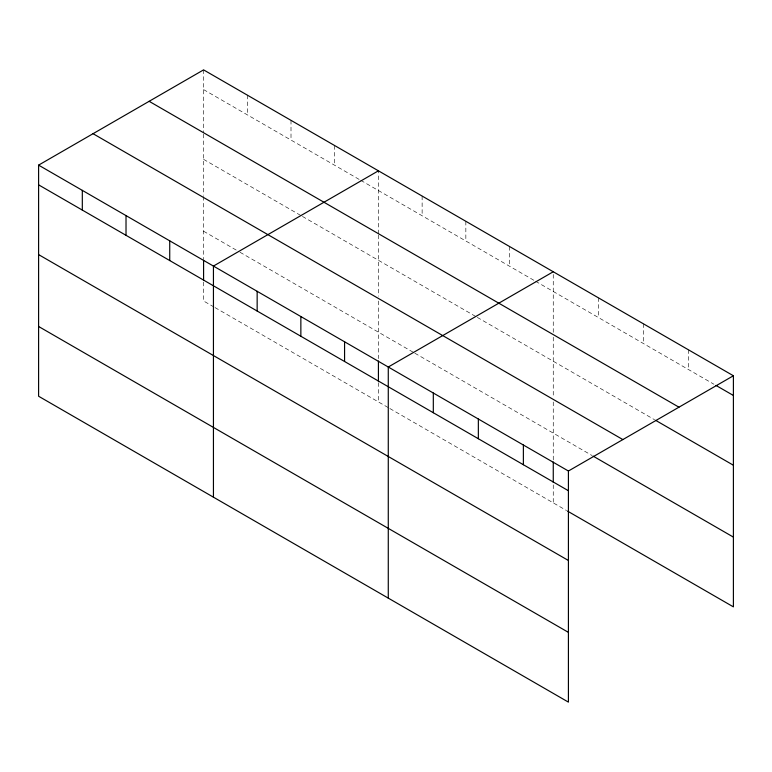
<?xml version="1.0" encoding="UTF-8"?>
<svg xmlns="http://www.w3.org/2000/svg" width="772" height="772" viewBox="0 0 772 772"><rect width="100%" height="100%" fill="white"/><g stroke="black" fill="none" stroke-linecap="round" stroke-linejoin="round"><path stroke-width="0.58" stroke-dasharray="3.86 2.9" d="M378.425 235.035L378.425 296.236M378.425 233.839L378.425 170.815M553.263 337.181L553.263 397.175M553.263 332.375L553.263 271.754M203.586 89.591L359.694 179.722M360.736 180.32L534.533 280.661M535.575 281.259L713.955 384.253M203.586 159.35L301.408 215.832M302.45 216.43L476.247 316.771M477.289 317.379L654.588 419.736M203.586 231.224L238.973 251.653M240.015 252.261L413.811 352.601M414.853 353.2L592.153 455.567M213.989 306.995L203.586 300.983L203.586 281.741M215.031 307.594L388.827 407.934M389.87 408.542L566.571 510.553M688.363 349.755L688.363 369.479M643.327 323.757L643.327 343.482M598.3 297.76L598.3 317.475M553.263 401.971L553.263 460.778M553.263 484.835L553.263 502.871M509.549 246.519L509.549 266.243M465.844 221.284L465.844 241.009M422.13 196.049L422.13 215.774M378.425 301.022L378.425 358.633M378.425 382.69L378.425 401.932M334.71 145.58L334.71 165.295M291.005 120.345L291.005 140.06M247.291 95.11L247.291 114.825M203.586 69.876L203.586 132.89M203.586 134.096L203.586 195.287M203.586 196.484L203.586 258.89"/><path stroke-width="1.16" d="M568.414 560.491L568.414 471.017L38.6 165.131L38.6 396.239L568.414 702.124L568.414 560.491L38.6 254.606M567.594 511.141L733.4 606.869L733.4 375.761L203.586 69.876L38.6 165.131M378.425 170.815L213.439 266.07L213.439 497.187M553.263 271.754L388.277 367.009L388.277 598.126M568.414 471.017L733.4 375.761M716.001 385.431L733.4 395.476M149.141 101.306L678.955 407.191M655.611 420.325L733.4 465.236M93.045 133.691L622.859 439.577M593.176 456.155L733.4 537.109M38.6 184.846L568.414 490.731M38.6 326.479L568.414 632.364M553.263 461.974L553.263 482.423M523.377 445.01L523.377 464.734M478.35 419.013L478.35 438.728M433.314 393.016L433.314 412.73M378.425 361.035L378.425 381.484M344.573 341.774L344.573 361.499M300.858 316.539L300.858 336.254M257.153 291.305L257.153 311.019M203.586 260.096L203.586 280.545M169.734 240.835L169.734 260.55M126.019 215.6L126.019 235.315M82.314 190.366L82.314 210.08"/></g></svg>
